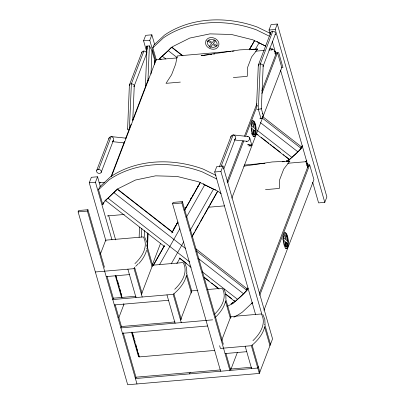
<?xml version="1.0" encoding="UTF-8"?>
<svg xmlns="http://www.w3.org/2000/svg" width="405" height="405" viewBox="0 0 405 405"><rect width="100%" height="100%" fill="white"/><g stroke="black" fill="none" stroke-linecap="round" stroke-linejoin="round"><path stroke-width="0.61" d="M282.913 237.634L282.923 239.962M186.862 273.081L186.594 267.882L184.776 263.123M225.965 298.779L225.752 293.944M265.072 324.481L264.804 319.277L262.759 314.24M143.902 51.065L131.367 83.825L129.413 129.205L127.6 129.251L129.387 85.004L141.988 52.032M132.764 120.427L134.252 85.835A2.693 1.635 9.6 0 0 133.67 84.625C132.541 83.729 130.526 83.384 129.519 84.62M139.128 237.29L139.548 227.19M145.339 87.728L147.066 46.079L147.233 49.213M141.451 237.087L141.821 228.253M147.921 81.218L149.389 45.876L146.296 46.175L146.544 51.141M144.241 236.869L144.504 230.561M151.004 74.029L151.971 50.676L149.43 45.902M147.081 246.761L147.653 232.875M154.654 64.355L154.811 60.568L151.971 50.676M147.491 248.022L148.093 233.503M256.552 106.166L258.314 65.124L270.915 32.152M258.446 64.739C259.453 63.504 261.468 63.848 262.597 64.744A2.693 1.635 9.6 0 1 263.179 65.954L261.341 108.722L262.85 113.987A4.799 4.455 -59.1 0 1 262.875 116.584L261.635 118.508L259.858 118.63M255.611 131.428L255.509 132.405A6.313 1.944 85.1 0 1 254.401 134.804L253.864 134.84L253.667 130.116L255.611 131.428L254.046 130.445M287.752 243.516L287.651 244.498A6.313 1.944 85.1 0 1 286.543 246.898L286.006 246.928L285.808 242.205L287.752 243.516L287.368 243.552M146.564 250.31C145.253 255.317 142.342 259.732 138.91 263.533M186.366 275.952C184.402 283.323 179.202 289.297 173.497 294.141M225.474 301.649C223.849 307.82 219.859 313.05 215.323 317.409M264.576 327.346C262.612 334.717 257.413 340.696 251.713 345.541M133.837 86.554L134.252 85.835M263.179 65.954L263.053 66.339L275.319 34.283M125.383 138.211L125.99 138.151L111.172 136.601L109.537 137.255L108.98 138.338A2.693 2.486 44.6 0 0 108.935 138.971M113.395 140.403L113.602 139.816A2.693 2.486 44.6 0 0 113.273 137.928L112.367 136.986L111.172 136.601L98.638 169.366A2.45 1.969 20.9 0 0 97.008 172.368A2.45 1.969 20.9 0 0 101.128 172.464L113.395 140.403L112.575 141.269M248.726 145.937L251.181 145.83L251.859 145.37L249.677 137.761L248.528 136.581L233.133 134.921L231.503 135.574L230.946 136.657A2.693 2.486 44.6 0 0 230.896 137.295M223.757 169.032L235.563 138.135A2.693 2.486 44.6 0 0 235.234 136.247L234.328 135.305L233.133 134.921L221.044 166.516M255.58 314.523L214.706 171.983L216.797 166.526L222.993 165.994L272.56 338.858L259.327 373.435L127.691 384.75L78.119 211.886L78.646 210.519L87.936 209.724L104.46 267.346M105.958 240.995L89.262 182.766L91.353 177.304L97.549 176.772L100.329 186.477M146.888 52.331L143.583 40.804L145.673 35.346L151.865 34.815L154.649 44.52M96.719 170.333L109.188 137.751M111.982 239.856L95.459 182.235L97.549 176.772M155.692 60.897L149.779 40.272L151.865 34.815M134.126 86.219L146.392 54.164M136.981 383.95L87.414 211.086L87.936 209.724M221.13 193.661L218.391 191.494L198.541 181.779L177.132 176.438L155.631 175.836L135.503 180.017L118.113 188.69L104.652 201.265L102.794 204.636L98.521 189.727L99.564 186.999L110.206 177.061A98.035 78.697 20.9 0 1 203.128 169.072L216.012 175.38M156.431 60.289L152.842 47.77L153.885 45.036L164.521 35.098A98.035 78.697 20.9 0 1 257.443 27.115L270.332 33.418M111 176.788L124.568 141.33M125.469 138.966L131.124 124.193M132.703 120.057L148.756 78.104M111.385 176.722L156.153 59.722L176.924 57.935M102.794 204.636L103.629 202.449M100.374 254.137L105.72 240.16L143.345 236.93A55.551 28.36 -16 0 1 134.941 263.615M207.755 41.037L211.612 43.462L209.188 46.671L210.347 47.4L212.681 44.418L216.224 46.646L216.918 45.755L213.374 43.532L215.566 40.616M217.029 45.299L216.857 45.755C218.902 40.606 210.114 36.799 207.481 41.512L207.654 41.057C206.783 42.925 207.8 45.077 209.365 46.221M142.206 297.017L134.07 268.657L134.592 267.29L142.034 293.24M118.827 317.692L123.991 304.201M220.609 371.228L172.591 203.766L173.112 202.404L182.407 201.604L223.327 344.306M152.184 265.24L160.552 243.38M141.431 294.313L152.574 265.194L183.146 262.567A55.551 28.36 -16 0 1 174.737 289.251M225.929 353.393L230.425 369.066L229.903 370.433L181.885 202.971L182.407 201.604M214.584 350.441L139.082 356.926L139.259 356.471L138.485 356.542L131.529 332.287M270.418 34.876L269.026 30.026L271.117 24.563L277.309 24.032L326.881 196.896L324.79 202.358L318.593 202.89L312.68 182.265M219.353 166.911L231.154 136.07M272.828 31.185L260.293 63.944L258.339 109.325L261.053 118.776M261.777 313.991L220.902 171.452L222.993 165.994M324.79 202.358L275.223 29.494L277.309 24.032M227.073 181.668L242.676 140.894M244.483 136.171L256.922 103.67M261.893 90.669L276.367 52.852M227.782 182.751L243.835 140.798M245.648 136.07L257.403 105.341M261.924 93.525L277.526 52.751L281.789 67.605L231.817 198.197M180.534 320.016L191.676 290.896L197.918 290.36M189.621 373.891L190.148 372.529M231.812 304.028L232.435 302.393M286.34 161.524L286.755 160.431M221.646 340.473L230.784 316.594L261.357 313.966A55.551 28.36 -16 0 1 252.953 340.651M225.509 294.141L234.986 301.538C239.365 297.731 244.488 294.04 247.293 288.937L195.929 248.852M289.752 159.221C293.949 155.495 298.93 151.936 301.614 146.974L262.713 116.62M308.083 164.101L307.734 165.007L306.479 165.119M259.443 293.169L308.509 164.941L309.668 164.84L313.931 179.698L263.959 310.291M230.885 369.411L237.391 352.401M259.701 295.432L309.668 164.84M258.304 366.672L257.777 368.034L135.432 378.548L135.953 377.187L220.512 369.917M302.743 145.825L301.153 148.716L287.692 161.291M248.159 288.269L246.832 290.674L233.371 303.254L227.286 306.286M250.801 46.848L251.424 45.75M249.196 49.759L249.814 48.671M249.465 49.582L254.396 40.859M249.348 49.861L254.629 40.525M255.327 49.43L259.053 42.839L256.998 41.406M271.411 50.078L272.033 48.98M271.821 49.795L272.443 48.696M152.994 265.69L164.177 245.921M173.497 229.448L174.115 228.349M175.046 226.704L175.669 225.605M185.611 208.028L186.229 206.93M187.161 205.284L187.783 204.186M190.892 198.693L191.509 197.594M192.446 195.949L193.064 194.851M196.172 189.358L196.795 188.259M197.726 186.614L198.344 185.515M175.142 226.608L175.76 225.519M176.686 223.884L177.299 222.796M185.627 208.074L186.244 206.985M187.166 205.35L187.783 204.257M190.866 198.809L191.484 197.716M196.111 189.54L196.729 188.452M177.876 222.067L172.327 231.878L117.253 188.897M184.66 210.073L200.389 182.275M153.404 265.407L164.587 245.638M171.73 233.007L177.942 222.026M184.467 210.494L200.308 182.488M159.691 264.43L179.886 228.734M186.406 217.202L204.733 184.802L203.189 183.728M171.239 263.842L183.667 241.876M190.188 230.344L213.486 189.16L215.804 189.91M192.243 235.968L194.42 232.126M195.038 231.027L198.455 224.988M199.078 223.889L199.7 222.79M200.318 221.692L203.735 215.652M204.358 214.554L209.015 206.317M209.638 205.219L217.095 192.036M176.813 263.695L179.916 258.203M192.031 236.783L217.814 191.206M235.356 138.723L234.535 139.588M209.253 54.624L201.093 55.662L240.018 49.861L257.696 49.051L251.591 56.978L247.561 67.498L247.247 76.353L233.361 77.542M243.739 166.187L272.16 161.954L289.838 161.144L283.733 169.067L279.703 179.592L279.389 188.441L265.503 189.636M214.407 39.892L212.306 42.576L208.448 40.151M161.144 59.555L159.651 58.391L168.227 50.645L171.436 47.152L182.407 55.713M164.673 246.66L105.33 200.348L108.019 198.222L116.716 189.55M152.842 47.77L163.478 37.827A98.035 78.697 20.9 0 1 256.4 29.843L269.29 36.151M158.973 59.307L172.434 46.727L189.818 38.055L209.952 33.878L231.452 34.476L252.857 39.817L265.872 46.185M98.521 189.727L109.158 179.79A98.035 78.697 20.9 0 1 202.08 171.806L216.65 178.934M300.905 147.187L302.196 145.982M305.512 161.909L306.838 160.663M246.589 289.15L247.875 287.945M252.523 302.626L242.327 312.154A98.035 78.697 20.9 0 1 233.887 317.206M212.605 319.839L120.913 327.908L121.434 326.541L174.995 321.94M215.49 46.874L213.106 47.456L210.514 46.894M247.404 144.752L251.039 144.863A4.799 0.992 -1 0 1 251.864 145.37M210.509 54.467L211.764 54.305M213.648 54.067L214.903 53.905M247.344 136.531L247.951 136.475M143.583 40.804L149.779 40.272M269.026 30.026L275.223 29.494M230.921 51.354L177.289 55.961L175.623 64.218L171.598 74.738L166.02 83.334L180.341 82.099M232.171 51.243L234.049 51.081M250.867 49.638L254.593 49.319M255.833 49.213L257.696 49.051M255.601 51.177L264.414 50.417M268.819 50.038L273.856 49.607M274.17 51.718L275.43 51.612M274.276 53.03L278.691 52.65L282.948 67.508L281.688 67.615M244.321 165.053L264.941 163.281M282.386 161.782L284.249 161.62M286.735 161.408L289.838 161.144M287.742 163.266L305.998 161.696L307.678 167.569M306.372 163.807L307.628 163.696M89.262 182.766L95.459 182.235M214.706 171.983L220.902 171.452M104.91 200.915L106.171 200.809M78.119 211.886L87.414 211.086M172.591 203.766L181.885 202.971M107.279 215.936L124.3 214.473M208.135 207.269L224.522 205.861M95.352 271.983L134.07 268.657M106.196 276.585L129.428 274.59M207.274 289.555L222.249 288.269A55.551 28.36 -16 0 1 214.275 314.538M135.903 296.237L113.299 298.181L112.777 299.543L173.178 294.354L181.308 322.714M114.326 304.95L168.515 300.292M251.216 303.198L252.472 303.092M122.462 333.31L207.638 325.99M225.064 353.55L246.746 351.687M230.425 369.066L251.49 367.254M256.795 109.401L260.693 108.975A3.068 0.273 -6.4 0 0 261.341 108.722L260.962 108.646M252.35 120.725L253.657 121.272A7.963 2.455 85.1 0 1 255.803 129.651L255.606 133.442A7.963 2.455 85.1 0 1 254.208 136.47M253.565 136.465L254.593 136.434A7.963 2.455 85.1 0 0 255.99 133.407L256.188 129.62A7.963 2.455 85.1 0 0 254.046 121.237L252.74 120.695A7.963 2.455 85.1 0 0 251.156 125.509L251.302 129.58A7.963 2.455 85.1 0 0 253.287 135.888L253.95 136.429M284.492 232.819L285.525 232.789L286.188 233.331A7.963 2.455 85.1 0 1 288.33 241.709L288.132 245.501A7.963 2.455 85.1 0 1 286.735 248.523L285.429 247.981A7.963 2.455 85.1 0 1 283.444 241.674L283.298 237.603A7.963 2.455 85.1 0 1 284.882 232.784M99.063 182.442L104.713 182.766M99.25 182.782L100.506 182.857M234.611 139.998L246.954 141.289M112.646 141.679L124.376 142.904M269.598 48.008L272.712 49.532M259.053 42.839L265.619 46.109M204.733 184.802L213.486 189.16M248.528 144.61L250.665 145.927M172.069 47.329L182.984 55.844M262.192 117.982L301.087 148.341M168.227 50.645L177.203 57.652M260.481 122.644L297.883 151.829M162.334 56.265L165.827 58.988M257.58 130.597L291.99 157.449M256.512 133.685L258 134.85M261.473 137.558L268.915 143.365M270.403 144.529L271.396 145.304M272.388 146.078L280.326 152.27M283.303 154.594L284.295 155.368M285.287 156.143L289.256 159.241A83.248 66.825 20.9 0 1 286.32 161.306M256.395 133.888L289.307 159.575M117.116 189.115L172.965 232.703M196.405 250.994L246.772 290.299M113.906 192.608L185.718 248.645M198.182 258.375L243.562 293.792M108.019 198.222L189.798 262.05M202.267 271.78L237.669 299.411M180.362 258.608L186.315 263.255M189.788 265.969L190.78 266.743M204.176 277.197L209.137 281.07M211.618 283.004L212.61 283.778M213.602 284.553L218.563 288.426M226.501 294.622L231.463 298.49M233.943 300.429L234.935 301.204A83.248 66.825 20.9 0 1 230.987 303.922M179.137 257.95L191.104 267.29M204.069 277.405L219.029 289.084M274.079 50.615L275.451 51.703M252.902 135.923L253.333 136.272M285.135 232.824L285.798 233.366A7.963 2.455 85.1 0 1 287.945 241.744L287.747 245.536A7.963 2.455 85.1 0 1 286.35 248.559L285.383 248.29M285.808 242.205L286.948 243.187M144.742 237.203L146.792 242.241M223.884 288.821L225.701 293.579M262.541 113.243L262.85 113.987M272.332 41.548L275.982 54.285M280.508 70.055L308.245 166.789M264.733 324.304L270.469 344.316M264.414 326.379L269.948 345.683M252.072 344.944L259.853 372.074M259.327 373.435L251.378 345.708L220.416 348.416L219.642 345.713M245.182 346.24L251.586 368.565M225.848 299.381L231.037 317.485M225.312 300.687L230.344 318.244M186.568 273.081L191.757 291.18M186.219 275.046L191.408 293.149M173.872 293.595L181.313 319.54M166.971 294.891L175.102 323.251M146.772 244.964L152.655 265.483M146.767 248.143L152.133 266.849M127.879 269.188L136.009 297.548M108.677 215.592L115.638 239.856M116.311 276.443L116.832 278.265M117.526 280.69L118.397 283.723M118.746 284.933L119.267 286.75M119.961 289.175L120.832 292.207M121.176 293.423L121.697 295.24M132.476 332.829L134.217 338.894M134.561 340.104L135.088 341.921M135.781 344.346L136.652 347.379M136.996 348.594L137.518 350.411M138.216 352.836L139.082 355.868M115.789 275.689L122.047 297.513M131.954 332.07L139.082 356.926M115.187 275.299L121.621 297.731M123.358 303.796L123.707 305.005M107.067 276.443L113.501 298.885M115.243 304.95L121.505 326.784M123.241 332.849L136.11 377.733M154.811 60.568L154.938 63.089M286.193 242.175L286.391 246.893M254.051 130.081L254.254 134.804M138.161 263.822A55.551 28.36 -16 0 1 135.715 266.313M270.737 33.164A2.45 1.969 20.9 0 1 273.76 31.357A2.45 1.969 20.9 0 1 275 34.693M258.552 65.949A2.693 1.635 9.6 0 1 258.314 65.124M246.382 141.183A2.207 1.812 -32.3 0 0 248.164 141.011L249.531 139.593A3.068 2.516 -32.3 0 0 249.677 137.761M141.811 53.045A2.45 1.969 20.9 0 1 144.833 51.238A2.45 1.969 20.9 0 1 146.073 54.574M127.489 129.2A3.068 0.273 -6.4 0 1 127.767 129.043M129.428 85.42A2.693 1.635 9.6 0 1 129.387 85.004M98.638 169.366A2.45 1.969 20.9 0 1 101.128 172.464M252.264 134.88A7.963 2.455 85.1 0 1 251.697 133.412M251.824 124.72L251.687 126.016L253.368 127.464L252.933 122.32A6.313 1.944 85.1 0 0 251.824 124.72M283.961 236.814L283.829 238.105L285.51 239.552L285.074 234.414A6.313 1.944 85.1 0 0 283.961 236.814M205.983 40.834C203.158 47.841 215.587 52.837 218.528 45.978C221.358 38.976 208.924 33.974 205.983 40.834M253.965 122.755L254.036 127.843L255.651 129.195L255.54 127.757A6.313 1.944 85.1 0 0 253.965 122.755M253.565 134.536L253.368 134.374A6.313 1.944 85.1 0 1 251.794 129.372L251.707 128.294L253.383 129.701L253.565 134.536M286.107 234.844L286.178 239.937L287.793 241.289L287.682 239.846A6.313 1.944 85.1 0 0 286.107 234.844M285.707 246.63L285.51 246.463A6.313 1.944 85.1 0 1 283.935 241.461L283.849 240.383L285.525 241.79L285.707 246.63"/></g></svg>
